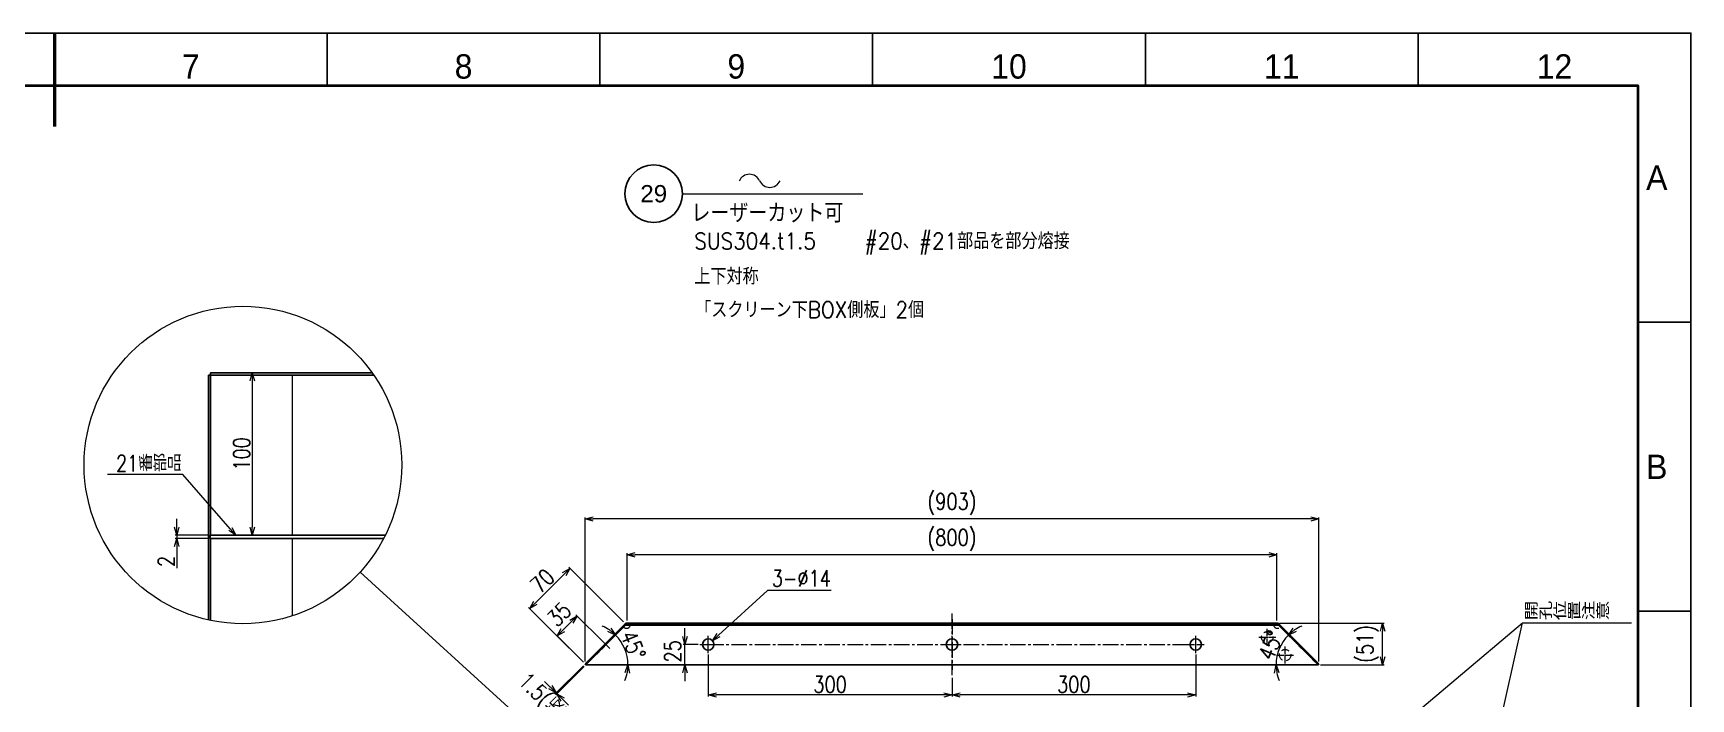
# Model space of a CAD drawing. Header units: millimetres. Extents: x 0 to 51411, y 0 to 16902.
# Drawn here: x 33904 to 35944, y 2653 to 3473 of the extents above; entities that cross this region are included whole.
import ezdxf
from ezdxf import colors
from ezdxf.entities.mleader import LeaderData, LeaderLine
from ezdxf.enums import TextEntityAlignment as Align
from ezdxf.math import Vec2, Vec3

# ---------------------------------------------------------------- set-up
doc = ezdxf.new("R2010")
doc.units = ezdxf.units.MM
doc.linetypes.add('CENTER2', pattern=[28.575, 19.05, -3.175, 3.175, -3.175])
doc.linetypes.add('HIDDEN2', pattern=[4.7625, 3.175, -1.5875])
for name, color, linetype, lineweight in [('01_外形線', 7, 'Continuous', 25), ('02_細線', 5, 'Continuous', 13), ('03_かくれ線', 6, 'HIDDEN2', 13), ('04_中心線', 1, 'CENTER2', 9), ('06_文字', 7, 'Continuous', 13), ('07_寸法線', 3, 'Continuous', 9), ('99_図枠', 7, 'Continuous', 40)]:
    doc.layers.add(name, color=color, linetype=linetype, lineweight=lineweight)
doc.layers.add('10_補助線', color=8, linetype='Continuous', lineweight=13, plot=False)
doc.styles.add('KSS_TXT', font='txt.shx', dxfattribs={"bigfont": 'extfont2.shx'})
doc.styles.get("Standard").update_dxf_attribs({"font": 'arial.ttf'})
doc.styles.add('寸法用', font='simplex.shx', dxfattribs={"width": 0.8, "bigfont": '@extfont2.shx'})
doc.styles.add('表題用', font='MS PGothic.ttf')
doc.dimstyles.new('機械製図用', dxfattribs={"dimtxt": 3.5, "dimasz": 3.5, "dimexe": 2, "dimexo": 0, "dimgap": 1.2, "dimtad": 1, "dimdsep": 46, "dimtxsty": '寸法用', "dimblk": 'OPEN30', "dimcen": 0, "dimclrd": 256, "dimclre": 256, "dimclrt": 7, "dimazin": 2, "dimtm": 1e-09, "dimtfac": 0.75, "dimtmove": 0, "dimatfit": 3, "dimldrblk": 'OPEN30', "dimfxl": 1, "dimlwd": -1, "dimlwe": -1, "dimarcsym": 0})
doc.dimstyles.new('機械製図用$3', dxfattribs={"dimtxt": 3.5, "dimasz": 3.5, "dimexe": 2, "dimexo": 0, "dimgap": 1.2, "dimtad": 1, "dimtih": 1, "dimtoh": 1, "dimdsep": 46, "dimtxsty": '寸法用', "dimblk": 'OPEN30', "dimcen": 0, "dimsd1": 1, "dimclrd": 256, "dimclre": 256, "dimclrt": 7, "dimazin": 2, "dimtm": 1e-09, "dimtfac": 0.75, "dimtofl": 0, "dimtmove": 0, "dimatfit": 3, "dimldrblk": 'OPEN30', "dimfxl": 1, "dimlwd": -1, "dimlwe": -1, "dimarcsym": 0})

# ---------------------------------------------------------------- blocks, each defined once
blk = doc.blocks.new('_Open30')
at = {"color": 0, "linetype": 'ByBlock', "lineweight": -2}
for p, q in [((-1, 0.27), (0, 0)), ((0, 0), (-1, -0.27)), ((0, 0), (-1, 0))]:
    blk.add_line(p, q, dxfattribs=at)
blk = doc.blocks.new('*D1228')
at = {"layer": '07_寸法線', "transparency": 16777216}
for p, q in [((35437.9, 2746.7), (35566.9, 2746.7)), ((35564.9, 2705.3), (35564.9, 2736.7)), ((35488.5, 2695.3), (35566.9, 2695.3))]:
    blk.add_line(p, q, dxfattribs=at)
at = {"layer": 'Defpoints', "color": 0, "transparency": 16777216}
for p in [(35434.9, 2746.7), (35564.9, 2746.7), (35485.5, 2695.3)]:
    blk.add_point(p, dxfattribs=at)
at = {"layer": '07_寸法線', "transparency": 16777216, "xscale": 10, "yscale": 10, "zscale": 10}
for p, rotation in [((35564.9, 2746.7), 90), ((35564.9, 2695.3), 270)]:
    blk.add_blockref('_Open30', p, dxfattribs=dict(at, rotation=rotation))
at = {"layer": '07_寸法線', "color": 7, "transparency": 16777216, "insert": (35546.6, 2721), "char_height": 20, "attachment_point": 5, "rotation": 90, "style": '寸法用'}
blk.add_mtext('(51)', dxfattribs=at)
blk = doc.blocks.new('*D1229')
at = {"layer": '07_寸法線', "transparency": 16777216}
for p, q in [((34706.2, 2730.3), (34706.2, 2740.3)), ((34722.4, 2720.3), (34704.2, 2720.3)), ((34706.2, 2695.3), (34706.2, 2720.3)), ((34721.6, 2695.3), (34704.2, 2695.3)), ((34706.2, 2685.3), (34706.2, 2675.3))]:
    blk.add_line(p, q, dxfattribs=at)
at = {"layer": 'Defpoints', "color": 0, "transparency": 16777216}
for p in [(34706.2, 2720.3), (34725.4, 2720.3), (34724.6, 2695.3)]:
    blk.add_point(p, dxfattribs=at)
at = {"layer": '07_寸法線', "transparency": 16777216, "xscale": 10, "yscale": 10, "zscale": 10}
for p, rotation in [((34706.2, 2720.3), 270), ((34706.2, 2695.3), 90)]:
    blk.add_blockref('_Open30', p, dxfattribs=dict(at, rotation=rotation))
at = {"layer": '07_寸法線', "color": 7, "transparency": 16777216, "insert": (34691.1, 2711.8), "char_height": 20, "attachment_point": 5, "rotation": 90, "style": '寸法用'}
blk.add_mtext('25', dxfattribs=at)
blk = doc.blocks.new('*D1230')
at = {"layer": '07_寸法線', "transparency": 16777216}
for p, q in [((34734.9, 2707.8), (34734.9, 2656.1)), ((35034.9, 2679.4), (35034.9, 2656.1)), ((35024.9, 2658.1), (34744.9, 2658.1))]:
    blk.add_line(p, q, dxfattribs=at)
at = {"layer": 'Defpoints', "color": 0, "transparency": 16777216}
for p in [(34734.9, 2710.8), (35034.9, 2682.4), (34734.9, 2658.1)]:
    blk.add_point(p, dxfattribs=at)
at = {"layer": '07_寸法線', "transparency": 16777216, "xscale": 10, "yscale": 10, "zscale": 10, "rotation": 180}
blk.add_blockref('_Open30', (34734.9, 2658.1), dxfattribs=at)
at = {"layer": '07_寸法線', "transparency": 16777216, "xscale": 10, "yscale": 10, "zscale": 10}
blk.add_blockref('_Open30', (35034.9, 2658.1), dxfattribs=at)
at = {"layer": '07_寸法線', "color": 7, "transparency": 16777216, "insert": (34884.9, 2671.1), "char_height": 20, "attachment_point": 5, "style": '寸法用'}
blk.add_mtext('300', dxfattribs=at)
blk = doc.blocks.new('*D1231')
at = {"layer": '07_寸法線', "transparency": 16777216}
for p, q in [((35334.9, 2707.8), (35334.9, 2656.1)), ((35034.9, 2679.4), (35034.9, 2656.1)), ((35324.9, 2658.1), (35044.9, 2658.1))]:
    blk.add_line(p, q, dxfattribs=at)
at = {"layer": 'Defpoints', "color": 0, "transparency": 16777216}
for p in [(35334.9, 2710.8), (35034.9, 2682.4), (35034.9, 2658.1)]:
    blk.add_point(p, dxfattribs=at)
at = {"layer": '07_寸法線', "transparency": 16777216, "xscale": 10, "yscale": 10, "zscale": 10, "rotation": 180}
blk.add_blockref('_Open30', (35034.9, 2658.1), dxfattribs=at)
at = {"layer": '07_寸法線', "transparency": 16777216, "xscale": 10, "yscale": 10, "zscale": 10}
blk.add_blockref('_Open30', (35334.9, 2658.1), dxfattribs=at)
at = {"layer": '07_寸法線', "color": 7, "transparency": 16777216, "insert": (35184.9, 2671.1), "char_height": 20, "attachment_point": 5, "style": '寸法用'}
blk.add_mtext('300', dxfattribs=at)
blk = doc.blocks.new('*D1232')
at = {"layer": '07_寸法線', "transparency": 16777216}
for p, q in [((34634.9, 2749.7), (34634.9, 2832.7)), ((35424.9, 2830.7), (34644.9, 2830.7)), ((35434.9, 2749.7), (35434.9, 2832.7))]:
    blk.add_line(p, q, dxfattribs=at)
at = {"layer": 'Defpoints', "color": 0, "transparency": 16777216}
for p in [(34634.9, 2830.7), (34634.9, 2746.7), (35434.9, 2746.7)]:
    blk.add_point(p, dxfattribs=at)
at = {"layer": '07_寸法線', "transparency": 16777216, "xscale": 10, "yscale": 10, "zscale": 10, "rotation": 180}
blk.add_blockref('_Open30', (34634.9, 2830.7), dxfattribs=at)
at = {"layer": '07_寸法線', "transparency": 16777216, "xscale": 10, "yscale": 10, "zscale": 10}
blk.add_blockref('_Open30', (35434.9, 2830.7), dxfattribs=at)
at = {"layer": '07_寸法線', "color": 7, "transparency": 16777216, "insert": (35034.9, 2848.9), "char_height": 20, "attachment_point": 5, "style": '寸法用'}
blk.add_mtext('(800)', dxfattribs=at)
blk = doc.blocks.new('*D1233')
at = {"layer": '07_寸法線', "transparency": 16777216}
for p, q in [((34583.3, 2699.3), (34583.3, 2876.9)), ((35486.5, 2699.3), (35486.5, 2876.9)), ((35476.5, 2874.9), (34593.3, 2874.9))]:
    blk.add_line(p, q, dxfattribs=at)
at = {"layer": 'Defpoints', "color": 0, "transparency": 16777216}
for p in [(34583.3, 2874.9), (34583.3, 2696.3), (35486.5, 2696.3)]:
    blk.add_point(p, dxfattribs=at)
at = {"layer": '07_寸法線', "transparency": 16777216, "xscale": 10, "yscale": 10, "zscale": 10, "rotation": 180}
blk.add_blockref('_Open30', (34583.3, 2874.9), dxfattribs=at)
at = {"layer": '07_寸法線', "transparency": 16777216, "xscale": 10, "yscale": 10, "zscale": 10}
blk.add_blockref('_Open30', (35486.5, 2874.9), dxfattribs=at)
at = {"layer": '07_寸法線', "color": 7, "transparency": 16777216, "insert": (35034.9, 2893.2), "char_height": 20, "attachment_point": 5, "style": '寸法用'}
blk.add_mtext('(903)', dxfattribs=at)
blk = doc.blocks.new('*D1234')
at = {"layer": '07_寸法線', "transparency": 16777216}
for p, q in [((34522.2, 2771.6), (34557.5, 2807)), ((34630.7, 2748), (34563.2, 2815.4)), ((34581.2, 2698.5), (34513.7, 2765.9))]:
    blk.add_line(p, q, dxfattribs=at)
at = {"layer": 'Defpoints', "color": 0, "transparency": 16777216}
for p in [(34564.6, 2814), (34632.8, 2745.8), (34583.3, 2696.3)]:
    blk.add_point(p, dxfattribs=at)
at = {"layer": '07_寸法線', "transparency": 16777216, "xscale": 10, "yscale": 10, "zscale": 10}
for p, rotation in [((34564.6, 2814), 44.99999999991473), ((34515.1, 2764.5), 224.9999999999147)]:
    blk.add_blockref('_Open30', p, dxfattribs=dict(at, rotation=rotation))
at = {"layer": '07_寸法線', "color": 7, "transparency": 16777216, "insert": (34530.7, 2798.5), "char_height": 20, "attachment_point": 5, "rotation": 45, "style": '寸法用'}
blk.add_mtext('70', dxfattribs=at)
blk = doc.blocks.new('*D1235')
at = {"layer": '07_寸法線', "transparency": 16777216}
for p, q in [((34605.9, 2723.2), (34572.1, 2757)), ((34555.8, 2737.9), (34566.4, 2748.5)), ((34581.2, 2698.5), (34547.3, 2732.3))]:
    blk.add_line(p, q, dxfattribs=at)
at = {"layer": 'Defpoints', "color": 0, "transparency": 16777216}
for p in [(34573.5, 2755.6), (34608, 2721.1), (34583.3, 2696.3)]:
    blk.add_point(p, dxfattribs=at)
at = {"layer": '07_寸法線', "transparency": 16777216, "xscale": 10, "yscale": 10, "zscale": 10}
for p, rotation in [((34573.5, 2755.6), 45.00000000017476), ((34548.8, 2730.9), 225.0000000001747)]:
    blk.add_blockref('_Open30', p, dxfattribs=dict(at, rotation=rotation))
at = {"layer": '07_寸法線', "color": 7, "transparency": 16777216, "insert": (34551.4, 2757.5), "char_height": 20, "attachment_point": 5, "rotation": 45, "style": '寸法用'}
blk.add_mtext('35', dxfattribs=at)
blk = doc.blocks.new('*U1226')
at = {"layer": '04_中心線', "color": 0, "linetype": 'CENTER2', "transparency": 16777216}
for p, q in [((-10.5, 0), (-1.4, 0)), ((0, 1.4), (0, 10.5)), ((1.4, 0), (10.5, 0)), ((0, -10.5), (0, -1.4))]:
    blk.add_line(p, q, dxfattribs=at)
at = {"layer": '04_中心線', "color": 0, "linetype": 'Continuous', "transparency": 16777216}
for p, q in [((-0.7, 0), (0.7, 0)), ((0, -0.7), (0, 0.7))]:
    blk.add_line(p, q, dxfattribs=at)
blk = doc.blocks.new('*U1227')
at = {"layer": '04_中心線', "color": 0, "linetype": 'CENTER2', "transparency": 16777216}
for p, q in [((-10.5, 0), (-1.4, 0)), ((0, 1.4), (0, 10.5)), ((1.4, 0), (10.5, 0)), ((0, -10.5), (0, -1.4))]:
    blk.add_line(p, q, dxfattribs=at)
at = {"layer": '04_中心線', "color": 0, "linetype": 'Continuous', "transparency": 16777216}
for p, q in [((-0.7, 0), (0.7, 0)), ((0, -0.7), (0, 0.7))]:
    blk.add_line(p, q, dxfattribs=at)
blk = doc.blocks.new('*D1246')
at = {"layer": '07_寸法線', "transparency": 16777216}
for p, q in [((34807.9, 2786.7), (34747.5, 2731.7)), ((34886, 2786.7), (34807.9, 2786.7))]:
    blk.add_line(p, q, dxfattribs=at)
at = {"layer": 'Defpoints', "color": 0, "transparency": 16777216}
for p in [(34729.7, 2715.6), (34740.1, 2725)]:
    blk.add_point(p, dxfattribs=at)
at = {"layer": '07_寸法線', "transparency": 16777216, "xscale": 10, "yscale": 10, "zscale": 10, "rotation": 222.296236736522}
blk.add_blockref('_Open30', (34740.1, 2725), dxfattribs=at)
at = {"layer": '07_寸法線', "color": 7, "transparency": 16777216, "insert": (34849.5, 2801.7), "char_height": 20, "attachment_point": 5, "style": '寸法用'}
blk.add_mtext('3-∅14', dxfattribs=at)
blk = doc.blocks.new('*U1223')
at = {"layer": '04_中心線', "color": 0, "linetype": 'CENTER2', "transparency": 16777216}
for p, q in [((-10.5, 0), (-1.4, 0)), ((0, 1.4), (0, 10.5)), ((1.4, 0), (10.5, 0)), ((0, -10.5), (0, -1.4))]:
    blk.add_line(p, q, dxfattribs=at)
at = {"layer": '04_中心線', "color": 0, "linetype": 'Continuous', "transparency": 16777216}
for p, q in [((-0.7, 0), (0.7, 0)), ((0, -0.7), (0, 0.7))]:
    blk.add_line(p, q, dxfattribs=at)
blk = doc.blocks.new('*U1224')
at = {"layer": '04_中心線', "color": 0, "linetype": 'CENTER2', "transparency": 16777216}
for p, q in [((-10.5, 0), (-1.4, 0)), ((0, 1.4), (0, 10.5)), ((1.4, 0), (10.5, 0)), ((0, -10.5), (0, -1.4))]:
    blk.add_line(p, q, dxfattribs=at)
at = {"layer": '04_中心線', "color": 0, "linetype": 'Continuous', "transparency": 16777216}
for p, q in [((-0.7, 0), (0.7, 0)), ((0, -0.7), (0, 0.7))]:
    blk.add_line(p, q, dxfattribs=at)
blk = doc.blocks.new('*U1225')
at = {"layer": '04_中心線', "color": 0, "linetype": 'CENTER2', "transparency": 16777216}
for p, q in [((-10.5, 0), (-1.4, 0)), ((0, 1.4), (0, 10.5)), ((1.4, 0), (10.5, 0)), ((0, -10.5), (0, -1.4))]:
    blk.add_line(p, q, dxfattribs=at)
at = {"layer": '04_中心線', "color": 0, "linetype": 'Continuous', "transparency": 16777216}
for p, q in [((-0.7, 0), (0.7, 0)), ((0, -0.7), (0, 0.7))]:
    blk.add_line(p, q, dxfattribs=at)
blk = doc.blocks.new('*D1244')
at = {"layer": '07_寸法線', "transparency": 16777216}
for start, end in [(56.0892, 67.1784), (0, 45), (337.8216, 348.9108)]:
    blk.add_arc((34584.3, 2695.3), 51.7, start, end, dxfattribs=at)
at = {"layer": 'Defpoints', "color": 0, "transparency": 16777216}
for p in [(34632.8, 2743.7), (34584.3, 2695.3), (34584.3, 2695.3), (34634.3, 2708.7), (35485.5, 2695.3)]:
    blk.add_point(p, dxfattribs=at)
at = {"layer": '07_寸法線', "transparency": 16777216, "xscale": 10, "yscale": 10, "zscale": 10}
for p, rotation in [((34620.9, 2731.9), 320.5446015636325), ((34636.1, 2695.3), 84.45539843626763)]:
    blk.add_blockref('_Open30', p, dxfattribs=dict(at, rotation=rotation))
at = {"layer": '07_寸法線', "color": 7, "transparency": 16777216, "insert": (34642.5, 2719.4), "char_height": 20, "attachment_point": 5, "rotation": 292.5, "style": '寸法用'}
blk.add_mtext('45°', dxfattribs=at)
blk = doc.blocks.new('*D1245')
at = {"layer": '07_寸法線', "transparency": 16777216}
for start, end in [(112.8216, 123.9108), (135, 180), (191.0892, 202.1784)]:
    blk.add_arc((35485.5, 2695.3), 51.7, start, end, dxfattribs=at)
at = {"layer": 'Defpoints', "color": 0, "transparency": 16777216}
for p in [(35437, 2743.7), (35440.6, 2721.2), (34584.3, 2695.3), (35485.5, 2695.3), (35485.5, 2695.3)]:
    blk.add_point(p, dxfattribs=at)
at = {"layer": '07_寸法線', "transparency": 16777216, "xscale": 10, "yscale": 10, "zscale": 10}
for p, rotation in [((35448.9, 2731.9), 219.4553984363618), ((35433.7, 2695.3), 95.54460156373325)]:
    blk.add_blockref('_Open30', p, dxfattribs=dict(at, rotation=rotation))
at = {"layer": '07_寸法線', "color": 7, "transparency": 16777216, "insert": (35427.3, 2719.4), "char_height": 20, "attachment_point": 5, "rotation": 67.5, "style": '寸法用'}
blk.add_mtext('45°', dxfattribs=at)
blk = doc.blocks.new('*D1247')
at = {"layer": '07_寸法線', "transparency": 16777216}
for p, q in [((34581.2, 2694.2), (34546.2, 2659.3)), ((34540.5, 2667.7), (34533.5, 2674.8)), ((34582.2, 2693.2), (34547.3, 2658.2)), ((34548.7, 2659.6), (34547.6, 2660.7)), ((34555.8, 2652.5), (34562.8, 2645.5))]:
    blk.add_line(p, q, dxfattribs=at)
at = {"layer": 'Defpoints', "color": 0, "transparency": 16777216}
for p in [(34583.3, 2696.3), (34584.3, 2695.3), (34547.6, 2660.7)]:
    blk.add_point(p, dxfattribs=at)
at = {"layer": '07_寸法線', "transparency": 16777216, "xscale": 10, "yscale": 10, "zscale": 10}
for p, rotation in [((34547.6, 2660.7), 314.9989465278178), ((34548.7, 2659.6), 134.9989465278178)]:
    blk.add_blockref('_Open30', p, dxfattribs=dict(at, rotation=rotation))
at = {"layer": '07_寸法線', "color": 7, "transparency": 16777216, "insert": (34535.8, 2647), "char_height": 20, "attachment_point": 5, "rotation": 314.9989, "style": '寸法用'}
blk.add_mtext('1.5(板厚)', dxfattribs=at)
blk = doc.blocks.new('AM_BALLOON1')
at = {"transparency": 16777216}
blk.add_circle((0, 0), 5, dxfattribs=at)
blk.add_attdef('B_NUMBER', text='', height=3, dxfattribs=at).set_placement((0, 0), align=Align.MIDDLE_CENTER)
blk = doc.blocks.new('_OPEN')
at = {"color": 0, "linetype": 'ByBlock'}
for p, q in [((-1, 0.17), (0, 0)), ((0, 0), (-1, -0.17)), ((0, 0), (-1, 0))]:
    blk.add_line(p, q, dxfattribs=at)
blk = doc.blocks.new('p1ba05')
for centre, start, end in [((-2.95, 0.29), 24.2276, 155.5758), ((0, 1.62), 204.2276, 335.5758)]:
    blk.add_arc(centre, 1.62, start, end)
blk = doc.blocks.new('*D1670')
at = {"layer": '07_寸法線', "transparency": 16777216}
for p, q in [((34204.2, 3055), (34171.6, 3055)), ((34173.6, 3045), (34173.6, 2865)), ((34174.8, 2855), (34171.6, 2855))]:
    blk.add_line(p, q, dxfattribs=at)
at = {"layer": 'Defpoints', "color": 0, "transparency": 16777216}
for p in [(34207.2, 3055), (34173.6, 2855), (34177.8, 2855)]:
    blk.add_point(p, dxfattribs=at)
at = {"layer": '07_寸法線', "transparency": 16777216, "xscale": 10, "yscale": 10, "zscale": 10}
for p, rotation in [((34173.6, 3055), 90), ((34173.6, 2855), 270)]:
    blk.add_blockref('_Open30', p, dxfattribs=dict(at, rotation=rotation))
at = {"layer": '07_寸法線', "color": 7, "transparency": 16777216, "insert": (34160.6, 2955), "char_height": 20, "attachment_point": 5, "rotation": 90, "style": '寸法用'}
blk.add_mtext('100', dxfattribs=at)
blk = doc.blocks.new('*D1671')
at = {"layer": '07_寸法線', "transparency": 16777216}
for p, q in [((34080.7, 2865), (34080.7, 2875)), ((34118.9, 2855), (34078.7, 2855)), ((34118.9, 2851), (34078.7, 2851)), ((34080.7, 2855), (34080.7, 2851)), ((34080.7, 2841), (34080.7, 2814.4))]:
    blk.add_line(p, q, dxfattribs=at)
at = {"layer": 'Defpoints', "color": 0, "transparency": 16777216}
for p in [(34080.7, 2851), (34121.9, 2855), (34121.9, 2851)]:
    blk.add_point(p, dxfattribs=at)
at = {"layer": '07_寸法線', "transparency": 16777216, "xscale": 10, "yscale": 10, "zscale": 10}
for p, rotation in [((34080.7, 2855), 270), ((34080.7, 2851), 90)]:
    blk.add_blockref('_Open30', p, dxfattribs=dict(at, rotation=rotation))
at = {"layer": '07_寸法線', "color": 7, "transparency": 16777216, "insert": (34067.7, 2822.7), "char_height": 20, "attachment_point": 5, "rotation": 90, "style": '寸法用'}
blk.add_mtext('2', dxfattribs=at)

msp = doc.modelspace()

# ---------------------------------------------------------------- linework, layer by layer
at = {"layer": '01_外形線'}
for p, q in [((34122.036, 3052.023), (34119.914, 3052.023)), ((34119.914, 3052.023), (34119.914, 2750.551)), ((34122.036, 2855.023), (34122.036, 3055.023)), ((34122.036, 3055.023), (34321.198, 3055.023)), ((34122.036, 3052.023), (34323.298, 3052.023)), ((34121.909, 2855.023), (34337.486, 2855.023)), ((34121.909, 2851.023), (34121.909, 2855.023)), ((34121.909, 2851.023), (34335.458, 2851.023)), ((34122.036, 2750.094), (34122.036, 2851.023)), ((34583.285, 2696.339), (34632.782, 2745.836)), ((34584.345, 2695.278), (34632.782, 2743.715)), ((34632.782, 2743.715), (34584.345, 2695.278)), ((35434.904, 2746.715), (34634.904, 2746.715)), ((35486.522, 2696.339), (35437.025, 2745.836)), ((35485.462, 2695.278), (35437.025, 2743.715)), ((35485.462, 2695.278), (35437.025, 2743.715)), ((34583.285, 2696.339), (34584.345, 2695.278)), ((35485.462, 2695.278), (34584.345, 2695.278)), ((34584.345, 2695.278), (35485.462, 2695.278)), ((35486.522, 2696.339), (35485.462, 2695.278))]:
    msp.add_line(p, q, dxfattribs=at)
msp.add_lwpolyline([(34584.345, 2695.278), (34584.282, 2695.215), (35485.525, 2695.215), (35485.462, 2695.278)], dxfattribs=at)
for centre in [(34734.904, 2720.278), (35034.904, 2720.278), (35334.904, 2720.278)]:
    msp.add_circle(centre, 7, dxfattribs=at)
for centre, radius, start, end in [((34634.904, 2743.715), 3, 90, 135), ((34639.484, 2738.114), 8.734, 126.972088, 140.114254), ((34632.749, 2746.656), 2.155, 313.444711, 1.548754), ((35437.058, 2746.656), 2.155, 178.451246, 226.555289), ((35434.904, 2743.715), 3, 45, 90), ((35430.323, 2738.114), 8.734, 39.885746, 53.027912)]:
    msp.add_arc(centre, radius, start, end, dxfattribs=at)
at = {"layer": '02_細線'}
for p, q in [((34223.152, 2855.023), (34223.152, 3052.023)), ((34223.152, 2755.702), (34223.152, 2851.023)), ((34536.335, 2599.579), (34306.459, 2809.57))]:
    msp.add_line(p, q, dxfattribs=at)
msp.add_circle((34162.14, 2941.405), 195.469, dxfattribs=at)
at = {"layer": '03_かくれ線', "ltscale": 3}
for p, q in [((34122.036, 2851.023), (34122.036, 2855.023)), ((35434.904, 2745.215), (34634.904, 2745.215))]:
    msp.add_line(p, q, dxfattribs=at)
at = {"layer": '03_かくれ線'}
for p, q in [((34603.791, 2716.845), (34604.852, 2715.784)), ((34612.277, 2725.329), (34613.338, 2724.268))]:
    msp.add_line(p, q, dxfattribs=at)
at = {"layer": '03_かくれ線', "ltscale": 3}
msp.add_lwpolyline([(35485.462, 2695.278), (35439.06, 2741.679, -0.66817864), (35430.525, 2745.215), (34639.282, 2745.215, -0.66817864), (34630.747, 2741.679), (34584.345, 2695.278)], format="xyb", dxfattribs=at)
for centre in [(35422.904, 2729.215), (35444.904, 2707.215)]:
    msp.add_circle(centre, 7, dxfattribs=at)
at = {"layer": '03_かくれ線'}
for centre, start, end in [((34634.904, 2743.715), 90, 135), ((35434.904, 2743.715), 45, 90)]:
    msp.add_arc(centre, 1.5, start, end, dxfattribs=at)
at = {"layer": '04_中心線'}
for p, q in [((35034.904, 2682.419), (35034.904, 2759.574)), ((35034.904, 2751.555), (35034.904, 2689.238)), ((34613.867, 2715.254), (34603.261, 2725.86)), ((34734.904, 2720.278), (35334.904, 2720.278))]:
    msp.add_line(p, q, dxfattribs=at)
at = {"layer": '07_寸法線'}
msp.add_line((34703.245, 3275.49), (34925.012, 3275.49), dxfattribs=at)
at = {"layer": '10_補助線'}
for p, q in [((34583.815, 2695.808), (34633.313, 2745.306)), ((34632.782, 2745.836), (34633.843, 2744.775)), ((35438.086, 2743.715), (34632.782, 2743.715)), ((34634.904, 2745.215), (34634.904, 2746.715)), ((35434.904, 2745.965), (34634.904, 2745.965)), ((35434.904, 2745.215), (35434.904, 2746.715)), ((35437.025, 2745.836), (35435.964, 2744.775)), ((35485.992, 2695.808), (35436.495, 2745.306))]:
    msp.add_line(p, q, dxfattribs=at)
for points in [[(34630.747, 2741.679), (34634.282, 2745.215), (34639.282, 2745.215)], [(35439.06, 2741.679), (35435.525, 2745.215), (35430.525, 2745.215)]]:
    msp.add_lwpolyline(points, dxfattribs=at)
for centre, start, end in [((34634.904, 2743.715), 90, 135), ((35434.904, 2743.715), 45, 90)]:
    msp.add_arc(centre, 2.25, start, end, dxfattribs=at)
at = {"layer": '99_図枠', "lineweight": 53}
msp.add_line((33930.198, 3473.276), (33930.198, 3358.265), dxfattribs=at)
at = {"layer": '99_図枠', "lineweight": 25}
for p, q in [((34265.882, 3408.27), (34265.882, 3473.276)), ((34601.566, 3408.27), (34601.566, 3473.276)), ((34937.249, 3408.27), (34937.249, 3473.276)), ((34937.249, 3408.27), (34937.249, 3473.276)), ((35272.933, 3408.27), (35272.933, 3473.276)), ((35608.617, 3408.27), (35608.617, 3473.276)), ((35944.3, 3117.212), (35879.294, 3117.212)), ((35944.3, 2761.147), (35879.294, 2761.147))]:
    msp.add_line(p, q, dxfattribs=at)
at = {"layer": '99_図枠'}
msp.add_lwpolyline([(32110.916, 689.767), (35879.294, 689.767), (35879.294, 3408.27), (32110.916, 3408.27)], close=True, dxfattribs=at)
at = {"layer": 'Defpoints'}
msp.add_lwpolyline([(31916.096, 625.051), (35944.3, 625.051), (35944.3, 3473.276), (31916.096, 3473.276)], close=True, dxfattribs=at)

# ---------------------------------------------------------------- block references
at = {"layer": '04_中心線', "linetype": 'CENTER2'}
for name, p in [('*U1227', (35422.904, 2729.215)), ('*U1225', (34734.904, 2720.278)), ('*U1224', (35034.904, 2720.278)), ('*U1223', (35334.904, 2720.278)), ('*U1226', (35444.904, 2707.215))]:
    msp.add_blockref(name, p, dxfattribs=at)
at = {"layer": '07_寸法線', "xscale": 8.50448454545454, "yscale": 8.50448454545454, "zscale": 8.50448454545454}
msp.add_blockref('p1ba05', (34810.663, 3283.244), dxfattribs=at)

# ---------------------------------------------------------------- texts
at = {"layer": '06_文字', "color": 3, "style": 'KSS_TXT', "width": 0.9}
for s, height, p in [('レーザーカット可', 23.625, (34714.125, 3239.908)), ('SUS304.t1.5', 20, (34717.765, 3207.237)), ('#20、#21部品を部分熔接', 20, (34927.312, 3207.237)), ('上下対称', 20, (34717.765, 3163.639)), ('「スクリーン下BOX側板」2個', 20, (34718.792, 3122.551))]:
    msp.add_text(s, height=height, dxfattribs=at).set_placement(p)
at = {"layer": '99_図枠', "lineweight": 13, "style": '表題用'}
for s, p in [('7', (34098.04, 3408.27)), ('8', (34433.724, 3408.27)), ('9', (34769.407, 3408.27)), ('10', (35105.091, 3408.27)), ('11', (35440.775, 3408.27)), ('12', (35776.458, 3408.27))]:
    msp.add_text(s, height=30.003, dxfattribs=at).set_placement(p, align=Align.BOTTOM_CENTER)
for s, p in [('A', (35889.295, 3295.244)), ('B', (35889.295, 2939.179))]:
    msp.add_text(s, height=30.003, dxfattribs=at).set_placement(p, align=Align.MIDDLE_LEFT)

# ---------------------------------------------------------------- dimensions: what is measured, and where the dimension line sits
at = {"layer": '07_寸法線'}
for base, p1, p2, angle, override, picture, middle in [((34173.628, 2855.023), (34207.173, 3055.023), (34177.836, 2855.023), 270, {"dimtxt": 20, "dimasz": 10, "dimexo": 3, "dimgap": 3, "dimlfac": 0.5}, '*D1670', (34160.628, 2955.023)), ((34080.685, 2851.023), (34121.909, 2855.023), (34121.909, 2851.023), 270, {"dimtxt": 20, "dimasz": 10, "dimexo": 3, "dimgap": 3, "dimlfac": 0.5}, '*D1671', (34067.685, 2822.689)), ((34734.904, 2658.103), (35034.904, 2682.419), (34734.904, 2710.778), 180, {"dimtxt": 20, "dimasz": 10, "dimexo": 3, "dimgap": 3}, '*D1230', (34884.904, 2671.103)), ((35034.904, 2658.103), (35334.904, 2710.778), (35034.904, 2682.419), 180, {"dimtxt": 20, "dimasz": 10, "dimexo": 3, "dimgap": 3}, '*D1231', (35184.904, 2671.103))]:
    dim = msp.add_linear_dim(base=base, p1=p1, p2=p2, angle=angle, dimstyle='機械製図用', override=override, dxfattribs=at)
    dim.commit()
    dim.dimension.update_dxf_attribs({"geometry": picture, "text_midpoint": middle})
for base, p1, p2, angle, override, picture, middle in [((34583.285, 2874.915), (35486.522, 2696.339), (34583.285, 2696.339), 180, {"dimtxt": 20, "dimasz": 10, "dimexo": 3, "dimgap": 3, "dimdec": 0}, '*D1233', (35034.904, 2893.153)), ((34634.904, 2830.708), (35434.904, 2746.715), (34634.904, 2746.715), 180, {"dimtxt": 20, "dimasz": 10, "dimexo": 3, "dimgap": 3}, '*D1232', (35034.904, 2848.946)), ((35564.852, 2746.715), (35485.462, 2695.278), (35434.904, 2746.715), 270, {"dimtxt": 20, "dimasz": 10, "dimexo": 3, "dimgap": 3, "dimdec": 0}, '*D1228', (35546.614, 2720.996))]:
    dim = msp.add_linear_dim(base=base, p1=p1, p2=p2, angle=angle, text='(<>)', dimstyle='機械製図用', override=override, dxfattribs=at)
    dim.commit()
    dim.dimension.update_dxf_attribs({"geometry": picture, "text_midpoint": middle})
dim = msp.add_aligned_dim(p1=(34583.285, 2696.339), p2=(34632.782, 2745.836), distance=96.429, dimstyle='機械製図用', override={"dimtxt": 20, "dimasz": 10, "dimexo": 3, "dimgap": 3}, dxfattribs=at)
dim.commit()
dim.dimension.update_dxf_attribs({"geometry": '*D1234', "text_midpoint": (34530.655, 2798.465)})
dim = msp.add_diameter_dim_2p(p1=(34729.726, 2715.567), p2=(34740.081, 2724.989), text='3-<>', dimstyle='機械製図用$3', override={"dimtxt": 20, "dimasz": 10, "dimgap": 5}, dxfattribs=at)
dim.commit()
dim.dimension.update_dxf_attribs({"geometry": '*D1246', "text_midpoint": (34849.47, 2786.689), "dimtype": 163})
for base, p1, p2, angle, picture, middle, dimtype in [((34573.501, 2755.62), (34583.285, 2696.339), (34608.034, 2721.087), 45, '*D1235', (34551.394, 2757.474), 161), ((34706.151, 2720.278), (34724.622, 2695.278), (34725.404, 2720.278), 270, '*D1229', (34691.065, 2711.807), 160)]:
    dim = msp.add_linear_dim(base=base, p1=p1, p2=p2, angle=angle, dimstyle='機械製図用', override={"dimtxt": 20, "dimasz": 10, "dimexo": 3, "dimgap": 3, "dimtmove": 2}, dxfattribs=at)
    dim.commit()
    dim.dimension.update_dxf_attribs({"geometry": picture, "text_midpoint": middle, "dimtype": dimtype})
for base, line1, line2, picture, middle in [((34634.331, 2708.671), ((34584.345, 2695.278), (35485.462, 2695.278)), ((34632.782, 2743.715), (34584.345, 2695.278)), '*D1244', (34642.503, 2719.367)), ((35440.646, 2721.152), ((35485.462, 2695.278), (34584.345, 2695.278)), ((35437.025, 2743.715), (35485.462, 2695.278)), '*D1245', (35427.305, 2719.367))]:
    dim = msp.add_angular_dim_2l(base=base, line1=line1, line2=line2, dimstyle='機械製図用', override={"dimtxt": 20, "dimasz": 10}, dxfattribs=at)
    dim.commit()
    dim.dimension.update_dxf_attribs({"geometry": picture, "text_midpoint": middle})
dim = msp.add_linear_dim(base=(34547.62, 2660.675), p1=(34584.345, 2695.278), p2=(34583.285, 2696.339), angle=134.998947, text='<>(板厚)', dimstyle='機械製図用', override={"dimtxt": 20, "dimasz": 10, "dimexo": 3, "dimgap": 3, "dimtmove": 2}, dxfattribs=at)
dim.commit()
dim.dimension.update_dxf_attribs({"geometry": '*D1247', "text_midpoint": (34535.763, 2647.045), "dimtype": 161})

# ---------------------------------------------------------------- leaders
ml = msp.add_multileader_block('Standard', dxfattribs=at)
ml.set_content('AM_BALLOON1', color=256, scale=7.08707045)
ml.set_attribute('B_NUMBER', '29', width=0)
ml.set_leader_properties(color=256, linetype='ByLayer', lineweight=-1)
ml.set_arrow_properties(name='OPEN')
ml.build(insert=Vec2(0, 0))
ml.multileader.update_dxf_attribs({"leader_type": 0, "has_dogleg": 0, "text_right_attachment_type": 6, "dogleg_length": 0, "arrow_head_size": 3.544, "scale": 2.5, "block_connection_type": 1})
ctx = ml.context
ctx.base_point, ctx.scale, ctx.char_height, ctx.arrow_head_size, ctx.landing_gap_size, ctx.plane_origin = Vec3(34667.768, 3275.518), 2.5, 7.087, 3.544, 3.544, Vec3(34667.768, 3275.518)
ctx.right_attachment, ctx.attachment_type = 6, 1
notes = []
notes.append((ctx, [(0, (0, 0, 0), (0, 0), (1, 0), 1, [])]))
ctx.block.insert = Vec3(34667.768, 3275.518)
ml = msp.add_multileader_mtext('Standard', dxfattribs=at)
ml.set_content('21番部品', color=7, style='寸法用')
ml.set_leader_properties(color=256, linetype='ByLayer', lineweight=-1)
ml.set_arrow_properties(name='OPEN30')
ml.build(insert=Vec2(0, 0))
ml.multileader.update_dxf_attribs({"has_dogleg": 0, "text_left_attachment_type": 6, "text_right_attachment_type": 6, "arrow_head_size": 10})
ctx = ml.context
ctx.base_point, ctx.char_height, ctx.arrow_head_size, ctx.plane_origin = Vec3(34003.382, 2929.462), 20, 10, Vec3(33909.578, 2889.903)
ctx.left_attachment, ctx.right_attachment, ctx.text_align_type = 6, 6, 2
notes.append((ctx, [(1, (1, 1, 0), (34096.144, 2929.462), (-1, 0), 8, [(0, [(34153.224, 2855.023)], 0, [])])]))
ctx.mtext.insert, ctx.mtext.alignment, ctx.mtext.flow_direction = Vec3(34086.144, 2953.462), 3, 5
ml = msp.add_multileader_mtext('Standard', dxfattribs=at)
ml.set_content('開孔位置注意', color=7, style='寸法用')
ml.set_leader_properties(color=256, linetype='ByLayer', lineweight=-1)
ml.set_arrow_properties(name='OPEN30')
ml.build(insert=Vec2(0, 0))
ml.multileader.update_dxf_attribs({"has_dogleg": 0, "text_left_attachment_type": 6, "text_right_attachment_type": 6, "arrow_head_size": 10})
ctx = ml.context
ctx.base_point, ctx.char_height, ctx.arrow_head_size, ctx.plane_origin = Vec3(35736.906, 2747.132), 20, 10, Vec3(35627.923, 1421.858)
ctx.left_attachment, ctx.right_attachment = 6, 6
notes.append((ctx, [(0, (1, 1, 0), (35728.906, 2747.132), (1, 0), 8, [(0, [(35467.25, 1528.183)], 0, [])])]))
ctx.mtext.insert, ctx.mtext.flow_direction = Vec3(35738.906, 2771.132), 5
ml = msp.add_multileader_mtext('Standard', dxfattribs=at)
ml.set_content('開孔位置注意', color=7, style='寸法用')
ml.set_leader_properties(color=256, linetype='ByLayer', lineweight=-1)
ml.set_arrow_properties(name='OPEN30')
ml.build(insert=Vec2(0, 0))
ml.multileader.update_dxf_attribs({"has_dogleg": 0, "text_left_attachment_type": 6, "text_right_attachment_type": 6, "arrow_head_size": 10})
ctx = ml.context
ctx.base_point, ctx.char_height, ctx.arrow_head_size, ctx.plane_origin = Vec3(35736.906, 2747.132), 20, 10, Vec3(35627.923, 2412.994)
ctx.left_attachment, ctx.right_attachment = 6, 6
notes.append((ctx, [(0, (1, 1, 0), (35728.906, 2747.132), (1, 0), 8, [(0, [(35467.25, 2519.319)], 0, [])])]))
ctx.mtext.insert, ctx.mtext.flow_direction = Vec3(35738.906, 2771.132), 5
for ctx, leaders in notes:
    for number, flags, end, landing, length, lines in leaders:
        leader = LeaderData()
        leader.index, (leader.has_last_leader_line, leader.has_dogleg_vector, leader.attachment_direction) = number, flags
        leader.last_leader_point, leader.dogleg_vector, leader.dogleg_length = Vec3(end), Vec3(landing), length
        for number, points, colour, breaks in lines:
            line = LeaderLine()
            line.index, line.vertices, line.color, line.breaks = number, Vec3.list(points), colors.encode_raw_color(colour), breaks
            leader.lines.append(line)
        ctx.leaders.append(leader)

doc.saveas('drawing.dxf')
